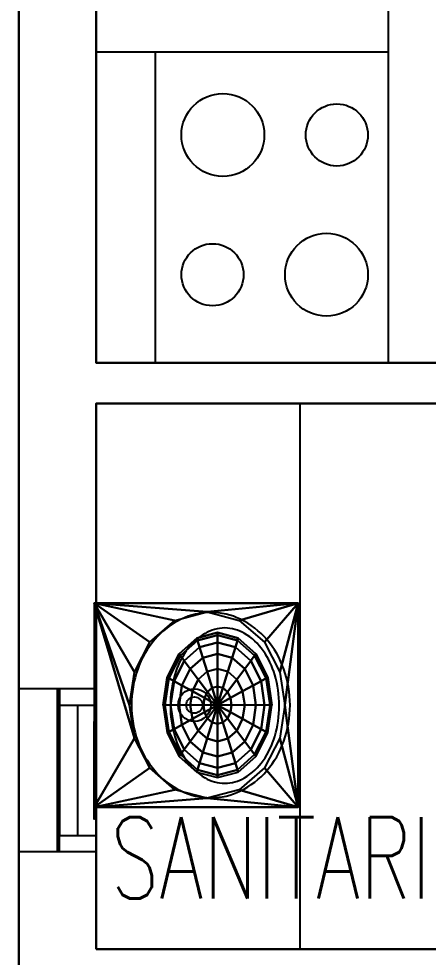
# Model space of a CAD drawing. Extents: x 1.9 to 17.8, y -1.2 to 9.2.
# Drawn here: x 10.438 to 11.441, y 3.581 to 5.883 of the extents above; entities that cross this region are included whole.
import ezdxf

# ---------------------------------------------------------------- set-up
doc = ezdxf.new("R2010")
doc.units = 0
doc.header["$MEASUREMENT"] = 0
doc.layers.get('0').update_dxf_attribs({"linetype": 'CONTINUOUS'})
for name, color, linetype in [('10-CARP-DETA', 30, 'CONTINUOUS'), ('10-CARP-DETA-3D', 123, 'CONTINUOUS'), ('10-CARP-INSE-BLOQ', 1, 'CONTINUOUS'), ('10-CARP-MARC', 3, 'CONTINUOUS'), ('10-CARP-MARC-3D', 27, 'CONTINUOUS'), ('10-CARP-SLIA', 15, 'CONTINUOUS'), ('10-CARP-VENT', 4, 'CONTINUOUS'), ('10-CARP-VENT-3D', 15, 'CONTINUOUS'), ('10-CARP-VENT-ANRE', 4, 'CONTINUOUS'), ('10-M-A-100', 6, 'CONTINUOUS'), ('10-M-A-100-3D', 33, 'CONTINUOUS'), ('10-M-B-190', 6, 'CONTINUOUS'), ('10-M-B-190-3D', 33, 'CONTINUOUS'), ('10-SANITARIOS', 251, 'CONTINUOUS'), ('10-SANITARIOS-3D', 251, 'CONTINUOUS')]:
    doc.layers.add(name, color=color, linetype=linetype)
doc.styles.add('COTAS', font='ROMANS.shx', dxfattribs={"width": 0.7})

# ---------------------------------------------------------------- blocks, each defined once
blk = doc.blocks.new('*U4')
at = {"layer": '10-CARP-DETA'}
blk.add_line((-0.045, -0.16), (-0.045, 0.16), dxfattribs=at)
at = {"layer": '10-CARP-MARC'}
for points in [[(-0.09, 0.2), (-0.09, 0.16), (-0.045, 0.16), (-0.045, 0.16), (-0.045, 0.16), (-0.045, 0.16), (0, 0.16), (0, 0.2), (0, 0.2)], [(-0.09, -0.2), (-0.09, -0.16), (-0.045, -0.16), (-0.045, -0.16), (-0.045, -0.16), (-0.045, -0.16), (0, -0.16), (0, -0.2), (0, -0.2)]]:
    blk.add_lwpolyline(points, dxfattribs=at)
at = {"layer": '10-CARP-VENT'}
for p, q in [((-0.09, 0.16), (-0.09, -0.16)), ((0, -0.16), (0, 0.16))]:
    blk.add_line(p, q, dxfattribs=at)
at = {"layer": '10-CARP-VENT-ANRE'}
for p, q in [((-0.19, -0.2), (-0.19, 0.2)), ((0, -0.2), (0, 0.2))]:
    blk.add_line(p, q, dxfattribs=at)
at = {"layer": '10-M-B-190'}
for points in [[(0, 0.2), (-0.19, 0.2), (-0.19, 0.21)], [(0, -0.2), (-0.19, -0.2)]]:
    blk.add_lwpolyline(points, dxfattribs=at)
blk = doc.blocks.new('SAPLS001')
for p, q in [((-0.25, 0), (0.25, 0)), ((-0.25, -0.5), (0.25, -0.5))]:
    blk.add_line(p, q)
at = {"linetype": 'ByBlock'}
blk.add_lwpolyline([(0.2273, -0.2808, 0.113295), (0.2106, -0.208, 0.103441), (0.1607, -0.1434, 0.092), (0.0885, -0.1017, 0.085275), (0, -0.0864, 0.085275), (-0.0885, -0.1017, 0.092), (-0.1607, -0.1434, 0.103441), (-0.2106, -0.208, 0.113295), (-0.2273, -0.2808, 0.113295), (-0.2106, -0.3535, 0.103441), (-0.1607, -0.4182, 0.092), (-0.0885, -0.4599, 0.085275), (0, -0.4751, 0.085275), (0.0885, -0.4599, 0.092), (0.1607, -0.4182, 0.103441), (0.2106, -0.3535, 0.113295)], format="xyb", close=True, dxfattribs=at)
at = {"color": 30, "linetype": 'ByBlock'}
blk.add_lwpolyline([(0.1892, -0.315, 0.13438), (0.176, -0.2667, 0.106842), (0.1334, -0.2208, 0.082314), (0.0743, -0.1924, 0.07067), (-0.0013, -0.1817, 0.07067), (-0.0768, -0.1924, 0.082314), (-0.136, -0.2208, 0.106842), (-0.1785, -0.2667, 0.13438), (-0.1918, -0.315, 0.13438), (-0.1785, -0.3634, 0.106842), (-0.136, -0.4093, 0.082314), (-0.0768, -0.4377, 0.07067), (-0.0013, -0.4484, 0.07067), (0.0743, -0.4377, 0.082314), (0.1334, -0.4093, 0.106842), (0.176, -0.3634, 0.13438)], format="xyb", close=True, dxfattribs=at)
at = {"color": 30}
for radius in [0.04, 0.02]:
    blk.add_circle((0, -0.2406), radius, dxfattribs=at)
blk = doc.blocks.new('SA3DS001')
for points in [[(-0.25, 0.0052, 0.85), (-0.25, 0.0052, 0.835), (-0.25, -0.4948, 0.835), (-0.25, -0.4948, 0.85)], [(0.25, 0.0052, 0.85), (0.25, 0.0052, 0.835), (0.25, -0.4948, 0.835), (0.25, -0.4948, 0.85)], [(-0.25, -0.4948, 0.85), (0.25, -0.4948, 0.85), (0.25, -0.4948, 0.835), (-0.25, -0.4948, 0.835)]]:
    blk.add_3dface(points)
at = {"linetype": 'ByBlock', "invisible_edges": 10}
for points in [[(-0.0812, -0.0937, 0.85), (0, -0.0814, 0.85), (0, -0.1639, 0.8468), (-0.068, -0.1741, 0.8468)], [(0, -0.0814, 0.85), (0.0812, -0.0937, 0.85), (0.068, -0.1741, 0.8468), (0, -0.1639, 0.8468)], [(-0.1542, -0.1312, 0.85), (-0.0812, -0.0937, 0.85), (-0.068, -0.1741, 0.8468), (-0.1257, -0.203, 0.8468)], [(0.0812, -0.0937, 0.85), (0.1542, -0.1312, 0.85), (0.1257, -0.203, 0.8468), (0.068, -0.1741, 0.8468)], [(-0.2078, -0.193, 0.85), (-0.1542, -0.1312, 0.85), (-0.1257, -0.203, 0.8468), (-0.1643, -0.2462, 0.8468)], [(0.1542, -0.1312, 0.85), (0.2078, -0.193, 0.85), (0.1643, -0.2462, 0.8468), (0.1257, -0.203, 0.8468)], [(-0.2286, -0.2719, 0.85), (-0.2078, -0.193, 0.85), (-0.1643, -0.2462, 0.8468), (-0.1778, -0.2973, 0.8468)], [(0.2078, -0.193, 0.85), (0.2286, -0.2719, 0.85), (0.1778, -0.2973, 0.8468), (0.1643, -0.2462, 0.8468)], [(-0.2078, -0.3507, 0.85), (-0.2286, -0.2719, 0.85), (-0.1778, -0.2973, 0.8468), (-0.1643, -0.3483, 0.8468)], [(0.2286, -0.2719, 0.85), (0.2078, -0.3507, 0.85), (0.1643, -0.3483, 0.8468), (0.1778, -0.2973, 0.8468)], [(-0.1542, -0.4125, 0.85), (-0.2078, -0.3507, 0.85), (-0.1643, -0.3483, 0.8468), (-0.1257, -0.3916, 0.8468)], [(0.2078, -0.3507, 0.85), (0.1542, -0.4125, 0.85), (0.1257, -0.3916, 0.8468), (0.1643, -0.3483, 0.8468)], [(-0.0812, -0.45, 0.85), (-0.1542, -0.4125, 0.85), (-0.1257, -0.3916, 0.8468), (-0.068, -0.4205, 0.8468)], [(0.1542, -0.4125, 0.85), (0.0812, -0.45, 0.85), (0.068, -0.4205, 0.8468), (0.1257, -0.3916, 0.8468)], [(0, -0.4624, 0.85), (-0.0812, -0.45, 0.85), (-0.068, -0.4205, 0.8468), (0, -0.4306, 0.8468)], [(0.0812, -0.45, 0.85), (0, -0.4624, 0.85), (0, -0.4306, 0.8468), (0.068, -0.4205, 0.8468)]]:
    blk.add_3dface(points, dxfattribs=at)
at = {"linetype": 'ByBlock'}
for points in [[(-0.1257, -0.203, 0.8468), (-0.1214, -0.2062, 0.8123), (-0.0657, -0.1783, 0.8123), (-0.068, -0.1741, 0.8468)], [(-0.1214, -0.2062, 0.8123), (-0.1089, -0.2156, 0.7802), (-0.0589, -0.1906, 0.7802), (-0.0657, -0.1783, 0.8123)], [(-0.068, -0.1741, 0.8468), (-0.0657, -0.1783, 0.8123), (0, -0.1685, 0.8123), (0, -0.1639, 0.8468)], [(-0.0657, -0.1783, 0.8123), (-0.0589, -0.1906, 0.7802), (0, -0.1818, 0.7802), (0, -0.1685, 0.8123)], [(-0.0589, -0.1906, 0.7802), (-0.0481, -0.2101, 0.7525), (0, -0.203, 0.7525), (0, -0.1818, 0.7802)], [(0.068, -0.1741, 0.8468), (0.0657, -0.1783, 0.8123), (0, -0.1685, 0.8123), (0, -0.1639, 0.8468)], [(0.0657, -0.1783, 0.8123), (0.0589, -0.1906, 0.7802), (0, -0.1818, 0.7802), (0, -0.1685, 0.8123)], [(0.0589, -0.1906, 0.7802), (0.0481, -0.2101, 0.7525), (0, -0.203, 0.7525), (0, -0.1818, 0.7802)], [(0.1214, -0.2062, 0.8123), (0.1089, -0.2156, 0.7802), (0.0589, -0.1906, 0.7802), (0.0657, -0.1783, 0.8123)], [(0.1257, -0.203, 0.8468), (0.1214, -0.2062, 0.8123), (0.0657, -0.1783, 0.8123), (0.068, -0.1741, 0.8468)], [(-0.1643, -0.2462, 0.8468), (-0.1587, -0.248, 0.8123), (-0.1214, -0.2062, 0.8123), (-0.1257, -0.203, 0.8468)], [(-0.1587, -0.248, 0.8123), (-0.1423, -0.2531, 0.7802), (-0.1089, -0.2156, 0.7802), (-0.1214, -0.2062, 0.8123)], [(-0.1089, -0.2156, 0.7802), (-0.0889, -0.2306, 0.7525), (-0.0481, -0.2101, 0.7525), (-0.0589, -0.1906, 0.7802)], [(-0.0481, -0.2101, 0.7525), (-0.034, -0.2357, 0.7313), (0, -0.2306, 0.7313), (0, -0.203, 0.7525)], [(0.0481, -0.2101, 0.7525), (0.034, -0.2357, 0.7313), (0, -0.2306, 0.7313), (0, -0.203, 0.7525)], [(0.1089, -0.2156, 0.7802), (0.0889, -0.2306, 0.7525), (0.0481, -0.2101, 0.7525), (0.0589, -0.1906, 0.7802)], [(0.1587, -0.248, 0.8123), (0.1423, -0.2531, 0.7802), (0.1089, -0.2156, 0.7802), (0.1214, -0.2062, 0.8123)], [(0.1643, -0.2462, 0.8468), (0.1587, -0.248, 0.8123), (0.1214, -0.2062, 0.8123), (0.1257, -0.203, 0.8468)], [(-0.1423, -0.2531, 0.7802), (-0.1162, -0.2612, 0.7525), (-0.0889, -0.2306, 0.7525), (-0.1089, -0.2156, 0.7802)], [(-0.0889, -0.2306, 0.7525), (-0.0629, -0.2501, 0.7313), (-0.034, -0.2357, 0.7313), (-0.0481, -0.2101, 0.7525)], [(0.0889, -0.2306, 0.7525), (0.0629, -0.2501, 0.7313), (0.034, -0.2357, 0.7313), (0.0481, -0.2101, 0.7525)], [(0.1423, -0.2531, 0.7802), (0.1162, -0.2612, 0.7525), (0.0889, -0.2306, 0.7525), (0.1089, -0.2156, 0.7802)], [(-0.1778, -0.2973, 0.8468), (-0.1717, -0.2973, 0.8123), (-0.1587, -0.248, 0.8123), (-0.1643, -0.2462, 0.8468)], [(-0.1717, -0.2973, 0.8123), (-0.154, -0.2973, 0.7802), (-0.1423, -0.2531, 0.7802), (-0.1587, -0.248, 0.8123)], [(-0.154, -0.2973, 0.7802), (-0.1257, -0.2973, 0.7525), (-0.1162, -0.2612, 0.7525), (-0.1423, -0.2531, 0.7802)], [(-0.1162, -0.2612, 0.7525), (-0.0821, -0.2717, 0.7313), (-0.0629, -0.2501, 0.7313), (-0.0889, -0.2306, 0.7525)], [(-0.0821, -0.2717, 0.7313), (-0.0425, -0.2841, 0.718), (-0.0325, -0.2729, 0.718), (-0.0629, -0.2501, 0.7313)], [(-0.0629, -0.2501, 0.7313), (-0.0325, -0.2729, 0.718), (-0.0176, -0.2654, 0.718), (-0.034, -0.2357, 0.7313)], [(-0.034, -0.2357, 0.7313), (-0.0176, -0.2654, 0.718), (0, -0.2628, 0.718), (0, -0.2306, 0.7313)], [(0.034, -0.2357, 0.7313), (0.0176, -0.2654, 0.718), (0, -0.2628, 0.718), (0, -0.2306, 0.7313)], [(0.0629, -0.2501, 0.7313), (0.0325, -0.2729, 0.718), (0.0176, -0.2654, 0.718), (0.034, -0.2357, 0.7313)], [(0.0821, -0.2717, 0.7313), (0.0425, -0.2841, 0.718), (0.0325, -0.2729, 0.718), (0.0629, -0.2501, 0.7313)], [(0.1162, -0.2612, 0.7525), (0.0821, -0.2717, 0.7313), (0.0629, -0.2501, 0.7313), (0.0889, -0.2306, 0.7525)], [(0.154, -0.2973, 0.7802), (0.1257, -0.2973, 0.7525), (0.1162, -0.2612, 0.7525), (0.1423, -0.2531, 0.7802)], [(0.1717, -0.2973, 0.8123), (0.154, -0.2973, 0.7802), (0.1423, -0.2531, 0.7802), (0.1587, -0.248, 0.8123)], [(0.1778, -0.2973, 0.8468), (0.1717, -0.2973, 0.8123), (0.1587, -0.248, 0.8123), (0.1643, -0.2462, 0.8468)], [(-0.1257, -0.2973, 0.7525), (-0.0889, -0.2973, 0.7313), (-0.0821, -0.2717, 0.7313), (-0.1162, -0.2612, 0.7525)], [(-0.0889, -0.2973, 0.7313), (-0.046, -0.2973, 0.718), (-0.0425, -0.2841, 0.718), (-0.0821, -0.2717, 0.7313)], [(-0.0425, -0.2841, 0.718), (0, -0.2973, 0.7135), (0, -0.2973, 0.7135), (-0.0325, -0.2729, 0.718)], [(-0.0325, -0.2729, 0.718), (0, -0.2973, 0.7135), (0, -0.2973, 0.7135), (-0.0176, -0.2654, 0.718)], [(-0.0176, -0.2654, 0.718), (0, -0.2973, 0.7135), (0, -0.2973, 0.7135), (0, -0.2628, 0.718)], [(0.0176, -0.2654, 0.718), (0, -0.2973, 0.7135), (0, -0.2973, 0.7135), (0, -0.2628, 0.718)], [(0.0325, -0.2729, 0.718), (0, -0.2973, 0.7135), (0, -0.2973, 0.7135), (0.0176, -0.2654, 0.718)], [(0.0425, -0.2841, 0.718), (0, -0.2973, 0.7135), (0, -0.2973, 0.7135), (0.0325, -0.2729, 0.718)], [(0.0889, -0.2973, 0.7313), (0.046, -0.2973, 0.718), (0.0425, -0.2841, 0.718), (0.0821, -0.2717, 0.7313)], [(0.1257, -0.2973, 0.7525), (0.0889, -0.2973, 0.7313), (0.0821, -0.2717, 0.7313), (0.1162, -0.2612, 0.7525)], [(-0.1643, -0.3483, 0.8468), (-0.1587, -0.3466, 0.8123), (-0.1717, -0.2973, 0.8123), (-0.1778, -0.2973, 0.8468)], [(-0.1587, -0.3466, 0.8123), (-0.1423, -0.3415, 0.7801), (-0.154, -0.2973, 0.7802), (-0.1717, -0.2973, 0.8123)], [(-0.1423, -0.3415, 0.7801), (-0.1162, -0.3333, 0.7525), (-0.1257, -0.2973, 0.7525), (-0.154, -0.2973, 0.7802)], [(-0.1162, -0.3333, 0.7525), (-0.0821, -0.3228, 0.7313), (-0.0889, -0.2973, 0.7313), (-0.1257, -0.2973, 0.7525)], [(-0.0821, -0.3228, 0.7313), (-0.0425, -0.3105, 0.718), (-0.046, -0.2973, 0.718), (-0.0889, -0.2973, 0.7313)], [(-0.046, -0.2973, 0.718), (0, -0.2973, 0.7135), (0, -0.2973, 0.7135), (-0.0425, -0.2841, 0.718)], [(-0.0425, -0.3105, 0.718), (0, -0.2973, 0.7135), (0, -0.2973, 0.7135), (-0.046, -0.2973, 0.718)], [(-0.0325, -0.3217, 0.718), (0, -0.2973, 0.7135), (0, -0.2973, 0.7135), (-0.0425, -0.3105, 0.718)], [(-0.0176, -0.3291, 0.718), (0, -0.2973, 0.7135), (0, -0.2973, 0.7135), (-0.0325, -0.3217, 0.718)], [(0, -0.3318, 0.718), (0, -0.2973, 0.7135), (0, -0.2973, 0.7135), (-0.0176, -0.3291, 0.718)], [(0.046, -0.2973, 0.718), (0, -0.2973, 0.7135), (0, -0.2973, 0.7135), (0.0425, -0.2841, 0.718)], [(0, -0.3318, 0.718), (0, -0.2973, 0.7135), (0, -0.2973, 0.7135), (0.0176, -0.3291, 0.718)], [(0.0176, -0.3291, 0.718), (0, -0.2973, 0.7135), (0, -0.2973, 0.7135), (0.0325, -0.3217, 0.718)], [(0.0325, -0.3217, 0.718), (0, -0.2973, 0.7135), (0, -0.2973, 0.7135), (0.0425, -0.3105, 0.718)], [(0.0425, -0.3105, 0.718), (0, -0.2973, 0.7135), (0, -0.2973, 0.7135), (0.046, -0.2973, 0.718)], [(0.0821, -0.3228, 0.7313), (0.0425, -0.3105, 0.718), (0.046, -0.2973, 0.718), (0.0889, -0.2973, 0.7313)], [(0.1162, -0.3333, 0.7525), (0.0821, -0.3228, 0.7313), (0.0889, -0.2973, 0.7313), (0.1257, -0.2973, 0.7525)], [(0.1423, -0.3415, 0.7801), (0.1162, -0.3333, 0.7525), (0.1257, -0.2973, 0.7525), (0.154, -0.2973, 0.7802)], [(0.1587, -0.3466, 0.8123), (0.1423, -0.3415, 0.7801), (0.154, -0.2973, 0.7802), (0.1717, -0.2973, 0.8123)], [(0.1643, -0.3483, 0.8468), (0.1587, -0.3466, 0.8123), (0.1717, -0.2973, 0.8123), (0.1778, -0.2973, 0.8468)], [(-0.0629, -0.3444, 0.7313), (-0.0325, -0.3217, 0.718), (-0.0425, -0.3105, 0.718), (-0.0821, -0.3228, 0.7313)], [(-0.034, -0.3589, 0.7313), (-0.0176, -0.3291, 0.718), (-0.0325, -0.3217, 0.718), (-0.0629, -0.3444, 0.7313)], [(0.034, -0.3589, 0.7313), (0.0176, -0.3291, 0.718), (0.0325, -0.3217, 0.718), (0.0629, -0.3444, 0.7313)], [(0.0629, -0.3444, 0.7313), (0.0325, -0.3217, 0.718), (0.0425, -0.3105, 0.718), (0.0821, -0.3228, 0.7313)], [(-0.1214, -0.3883, 0.8123), (-0.1089, -0.3789, 0.7802), (-0.1423, -0.3415, 0.7801), (-0.1587, -0.3466, 0.8123)], [(-0.1089, -0.3789, 0.7802), (-0.0889, -0.3639, 0.7525), (-0.1162, -0.3333, 0.7525), (-0.1423, -0.3415, 0.7801)], [(-0.0889, -0.3639, 0.7525), (-0.0629, -0.3444, 0.7313), (-0.0821, -0.3228, 0.7313), (-0.1162, -0.3333, 0.7525)], [(-0.0481, -0.3844, 0.7525), (-0.034, -0.3589, 0.7313), (-0.0629, -0.3444, 0.7313), (-0.0889, -0.3639, 0.7525)], [(0, -0.3639, 0.7313), (0, -0.3318, 0.718), (-0.0176, -0.3291, 0.718), (-0.034, -0.3589, 0.7313)], [(0, -0.3639, 0.7313), (0, -0.3318, 0.718), (0.0176, -0.3291, 0.718), (0.034, -0.3589, 0.7313)], [(0.0481, -0.3844, 0.7525), (0.034, -0.3589, 0.7313), (0.0629, -0.3444, 0.7313), (0.0889, -0.3639, 0.7525)], [(0.0889, -0.3639, 0.7525), (0.0629, -0.3444, 0.7313), (0.0821, -0.3228, 0.7313), (0.1162, -0.3333, 0.7525)], [(0.1089, -0.3789, 0.7802), (0.0889, -0.3639, 0.7525), (0.1162, -0.3333, 0.7525), (0.1423, -0.3415, 0.7801)], [(0.1214, -0.3883, 0.8123), (0.1089, -0.3789, 0.7802), (0.1423, -0.3415, 0.7801), (0.1587, -0.3466, 0.8123)], [(-0.1257, -0.3916, 0.8468), (-0.1214, -0.3883, 0.8123), (-0.1587, -0.3466, 0.8123), (-0.1643, -0.3483, 0.8468)], [(-0.0589, -0.404, 0.7802), (-0.0481, -0.3844, 0.7525), (-0.0889, -0.3639, 0.7525), (-0.1089, -0.3789, 0.7802)], [(0, -0.3916, 0.7525), (0, -0.3639, 0.7313), (-0.034, -0.3589, 0.7313), (-0.0481, -0.3844, 0.7525)], [(0, -0.3916, 0.7525), (0, -0.3639, 0.7313), (0.034, -0.3589, 0.7313), (0.0481, -0.3844, 0.7525)], [(0.0589, -0.404, 0.7802), (0.0481, -0.3844, 0.7525), (0.0889, -0.3639, 0.7525), (0.1089, -0.3789, 0.7802)], [(0.1257, -0.3916, 0.8468), (0.1214, -0.3883, 0.8123), (0.1587, -0.3466, 0.8123), (0.1643, -0.3483, 0.8468)], [(-0.068, -0.4205, 0.8468), (-0.0657, -0.4163, 0.8123), (-0.1214, -0.3883, 0.8123), (-0.1257, -0.3916, 0.8468)], [(-0.0657, -0.4163, 0.8123), (-0.0589, -0.404, 0.7802), (-0.1089, -0.3789, 0.7802), (-0.1214, -0.3883, 0.8123)], [(0, -0.4127, 0.7802), (0, -0.3916, 0.7525), (-0.0481, -0.3844, 0.7525), (-0.0589, -0.404, 0.7802)], [(0, -0.4127, 0.7802), (0, -0.3916, 0.7525), (0.0481, -0.3844, 0.7525), (0.0589, -0.404, 0.7802)], [(0.0657, -0.4163, 0.8123), (0.0589, -0.404, 0.7802), (0.1089, -0.3789, 0.7802), (0.1214, -0.3883, 0.8123)], [(0.068, -0.4205, 0.8468), (0.0657, -0.4163, 0.8123), (0.1214, -0.3883, 0.8123), (0.1257, -0.3916, 0.8468)], [(0, -0.4261, 0.8123), (0, -0.4127, 0.7802), (-0.0589, -0.404, 0.7802), (-0.0657, -0.4163, 0.8123)], [(0, -0.4261, 0.8123), (0, -0.4127, 0.7802), (0.0589, -0.404, 0.7802), (0.0657, -0.4163, 0.8123)], [(0, -0.4306, 0.8468), (0, -0.4261, 0.8123), (-0.0657, -0.4163, 0.8123), (-0.068, -0.4205, 0.8468)], [(0, -0.4306, 0.8468), (0, -0.4261, 0.8123), (0.0657, -0.4163, 0.8123), (0.068, -0.4205, 0.8468)]]:
    blk.add_3dface(points, dxfattribs=at)
mesh = blk.add_polyface()
corners = [(0.25, -0.4948, 0.835), (0.2078, -0.3507, 0.835), (0.1542, -0.4125, 0.835), (0.25, -0.4948, 0.835), (0.2286, -0.2719, 0.835), (0.2078, -0.3507, 0.835), (0.25, -0.4948, 0.835), (0.25, 0.0052, 0.835), (0.2286, -0.2719, 0.835), (0.1542, -0.4125, 0.835), (0.0812, -0.45, 0.835), (0.25, -0.4948, 0.835), (0.0812, -0.45, 0.835), (0, -0.4624, 0.835), (0.25, -0.4948, 0.835), (0, -0.4624, 0.835), (-0.25, -0.4948, 0.835), (0.25, -0.4948, 0.835), (0, -0.4624, 0.835), (-0.0812, -0.45, 0.835), (-0.25, -0.4948, 0.835), (0.25, 0.0052, 0.835), (0.2078, -0.193, 0.835), (0.2286, -0.2719, 0.835), (0.25, 0.0052, 0.835), (0.1542, -0.1312, 0.835), (0.2078, -0.193, 0.835), (-0.0812, -0.45, 0.835), (-0.1542, -0.4125, 0.835), (-0.25, -0.4948, 0.835), (-0.1542, -0.4125, 0.835), (-0.2078, -0.3507, 0.835), (-0.25, -0.4948, 0.835), (-0.2078, -0.3507, 0.835), (-0.2286, -0.2719, 0.835), (-0.25, -0.4948, 0.835), (-0.2286, -0.2719, 0.835), (-0.25, 0.0052, 0.835), (-0.25, -0.4948, 0.835), (-0.2286, -0.2719, 0.835), (-0.2078, -0.193, 0.835), (-0.25, 0.0052, 0.835), (-0.2078, -0.193, 0.835), (-0.1542, -0.1312, 0.835), (-0.25, 0.0052, 0.835), (-0.1542, -0.1312, 0.835), (-0.0812, -0.0937, 0.835), (-0.25, 0.0052, 0.835), (-0.0812, -0.0937, 0.835), (0.25, 0.0052, 0.835), (-0.25, 0.0052, 0.835), (0.25, 0.0052, 0.835), (0.0812, -0.0937, 0.835), (0.1542, -0.1312, 0.835), (0.25, 0.0052, 0.835), (0, -0.0814, 0.835), (0.0812, -0.0937, 0.835), (0.25, 0.0052, 0.835), (-0.0812, -0.0937, 0.835), (0, -0.0814, 0.835)]
mesh.append_faces([[corners[k] for k in face] for face in [(0, 1, 2), (3, 4, 5), (15, 16, 17), (21, 22, 23), (24, 25, 26), (36, 37, 38), (48, 49, 50), (51, 52, 53), (54, 55, 56), (57, 58, 59)]], dxfattribs={"vtx0": -1, "vtx2": -1})
mesh.append_faces([[corners[k] for k in face] for face in [(6, 7, 8), (9, 10, 11), (12, 13, 14), (18, 19, 20), (27, 28, 29), (30, 31, 32), (33, 34, 35), (39, 40, 41), (42, 43, 44), (45, 46, 47)]], dxfattribs={"vtx1": -1, "vtx2": -1})
mesh = blk.add_polyface()
corners = [(0.25, -0.4948, 0.85), (0.2078, -0.3507, 0.85), (0.1542, -0.4125, 0.85), (0.25, -0.4948, 0.85), (0.2286, -0.2719, 0.85), (0.2078, -0.3507, 0.85), (0.25, -0.4948, 0.85), (0.25, 0.0052, 0.85), (0.2286, -0.2719, 0.85), (0.1542, -0.4125, 0.85), (0.0812, -0.45, 0.85), (0.25, -0.4948, 0.85), (0.0812, -0.45, 0.85), (0, -0.4624, 0.85), (0.25, -0.4948, 0.85), (0, -0.4624, 0.85), (-0.25, -0.4948, 0.85), (0.25, -0.4948, 0.85), (0, -0.4624, 0.85), (-0.0812, -0.45, 0.85), (-0.25, -0.4948, 0.85), (0.25, 0.0052, 0.85), (0.2078, -0.193, 0.85), (0.2286, -0.2719, 0.85), (0.25, 0.0052, 0.85), (0.1542, -0.1312, 0.85), (0.2078, -0.193, 0.85), (-0.0812, -0.45, 0.85), (-0.1542, -0.4125, 0.85), (-0.25, -0.4948, 0.85), (-0.1542, -0.4125, 0.85), (-0.2078, -0.3507, 0.85), (-0.25, -0.4948, 0.85), (-0.2078, -0.3507, 0.85), (-0.2286, -0.2719, 0.85), (-0.25, -0.4948, 0.85), (-0.2286, -0.2719, 0.85), (-0.25, 0.0052, 0.85), (-0.25, -0.4948, 0.85), (-0.2286, -0.2719, 0.85), (-0.2078, -0.193, 0.85), (-0.25, 0.0052, 0.85), (-0.2078, -0.193, 0.85), (-0.1542, -0.1312, 0.85), (-0.25, 0.0052, 0.85), (-0.1542, -0.1312, 0.85), (-0.0812, -0.0937, 0.85), (-0.25, 0.0052, 0.85), (-0.0812, -0.0937, 0.85), (0.25, 0.0052, 0.85), (-0.25, 0.0052, 0.85), (0.25, 0.0052, 0.85), (0.0812, -0.0937, 0.85), (0.1542, -0.1312, 0.85), (0.25, 0.0052, 0.85), (0, -0.0814, 0.85), (0.0812, -0.0937, 0.85), (0.25, 0.0052, 0.85), (-0.0812, -0.0937, 0.85), (0, -0.0814, 0.85)]
mesh.append_faces([[corners[k] for k in face] for face in [(0, 1, 2), (3, 4, 5), (15, 16, 17), (21, 22, 23), (24, 25, 26), (36, 37, 38), (48, 49, 50), (51, 52, 53), (54, 55, 56), (57, 58, 59)]], dxfattribs={"vtx0": -1, "vtx2": -1})
mesh.append_faces([[corners[k] for k in face] for face in [(6, 7, 8), (9, 10, 11), (12, 13, 14), (18, 19, 20), (27, 28, 29), (30, 31, 32), (33, 34, 35), (39, 40, 41), (42, 43, 44), (45, 46, 47)]], dxfattribs={"vtx1": -1, "vtx2": -1})

msp = doc.modelspace()

# ---------------------------------------------------------------- linework, layer by layer
at = {"layer": '10-CARP-DETA-3D'}
msp.add_3dface([(10.6226, 4.1591, 2.08), (10.6226, 4.1591, 2.32), (10.6226, 3.9191, 2.32), (10.6226, 3.9191, 2.08)], dxfattribs=at)
at = {"layer": '10-CARP-MARC-3D', "extrusion": (-1, -6.12303e-17, -1.83691e-16), "const_width": 0.04, "elevation": -10.5826}
msp.add_lwpolyline([(-4.2191, 2.02), (-4.2191, 2.38), (-3.8591, 2.38), (-3.8591, 2.02)], close=True, dxfattribs=at)
msp.add_lwpolyline([(-4.2191, 2.02), (-4.2191, 2.38), (-3.8591, 2.38), (-3.8591, 2.02)], close=True, dxfattribs=at)
at = {"layer": '10-CARP-SLIA', "linetype": 'Continuous'}
for points in [[(11.3444, 5.8011), (10.6276, 5.8011), (10.6276, 5.0391), (11.3444, 5.0391)], [(10.7729, 5.8011), (10.6276, 5.8011), (10.6276, 5.0391), (10.7729, 5.0391)]]:
    msp.add_lwpolyline(points, close=True, dxfattribs=at)
for centre, radius in [((10.938, 5.5979, 0.9207), 0.1016), ((11.2174, 5.5979, 0.9207), 0.0762), ((11.192, 5.255, 0.9207), 0.1016), ((10.9126, 5.255, 0.9207), 0.0762)]:
    msp.add_circle(centre, radius, dxfattribs=at)
at = {"layer": '10-CARP-VENT-3D', "extrusion": (-1, -6.12303e-17, -1.83691e-16), "elevation": -10.6226}
for points, const_width in [([(-4.1991, 2.04), (-4.1991, 2.36), (-3.8791, 2.36), (-3.8791, 2.04)], 0.04), ([(-4.1691, 2.07), (-4.1691, 2.33), (-3.9091, 2.33), (-3.9091, 2.07)], 0.02)]:
    msp.add_lwpolyline(points, close=True, dxfattribs=dict(at, const_width=const_width))
at = {"layer": '10-M-A-100'}
for p, q in [((10.6276, 5.0391), (12.7497, 5.0391)), ((10.6276, 4.9391), (12.6266, 4.9391)), ((12.1671, 3.6), (10.6276, 3.6))]:
    msp.add_line(p, q, dxfattribs=at)
at = {"layer": '10-M-A-100-3D'}
for points, invisible_edges in [([(10.6276, 5.0391), (12.7497, 5.0391), (12.7497, 5.0391, 2.8), (10.6276, 5.0391, 2.8)], 2), ([(10.6276, 4.9391), (12.6266, 4.9391), (12.6266, 4.9391, 2.8), (10.6276, 4.9391, 2.8)], 2), ([(12.1671, 3.6), (10.6276, 3.6), (10.6276, 3.6, 2.8), (12.1671, 3.6, 2.8)], 8)]:
    msp.add_3dface(points, dxfattribs=dict(at, invisible_edges=invisible_edges))
at = {"layer": '10-M-B-190'}
for p, q in [((10.4376, 4.2391), (10.4376, 9.19)), ((10.6276, 5.0391), (10.6276, 9)), ((10.6276, 4.2391), (10.6276, 4.9391)), ((10.4376, -0.19), (10.4376, 3.8391)), ((10.6276, 3.6), (10.6276, 3.8391))]:
    msp.add_line(p, q, dxfattribs=at)
at = {"layer": '10-M-B-190-3D', "extrusion": (-1, -6.12303e-17, -1.83691e-16), "elevation": -10.5326}
msp.add_lwpolyline([(-4.2391, 2), (-4.2391, 2.395), (-3.8391, 2.395), (-3.8391, 2)], close=True, dxfattribs=at)
msp.add_lwpolyline([(-4.2391, 2), (-4.2391, 2.395), (-3.8391, 2.395), (-3.8391, 2)], close=True, dxfattribs=at)
at = {"layer": '10-M-B-190-3D'}
for points, invisible_edges in [([(10.4376, 4.2391), (10.4376, 9.19), (10.4376, 9.19, 2.8), (10.4376, 4.2391, 2.8)], 8), ([(10.6276, 4.2391), (10.6276, 4.9391), (10.6276, 4.9391, 2.8), (10.6276, 4.2391, 2.8)], 8), ([(10.4376, 3.8391), (10.4376, 4.2391), (10.4376, 4.2391, 2), (10.4376, 3.8391, 2)], 10), ([(10.4376, 3.8391, 2.395), (10.4376, 4.2391, 2.395), (10.4376, 4.2391, 2.8), (10.4376, 3.8391, 2.8)], 11), ([(10.6276, 3.8391), (10.6276, 4.2391), (10.6276, 4.2391, 2), (10.6276, 3.8391, 2)], 10), ([(10.6276, 3.8391, 2.395), (10.6276, 4.2391, 2.395), (10.6276, 4.2391, 2.8), (10.6276, 3.8391, 2.8)], 11), ([(10.4376, -0.19), (10.4376, 3.8391), (10.4376, 3.8391, 2.8), (10.4376, -0.19, 2.8)], 2), ([(10.6276, 3.6), (10.6276, 3.8391), (10.6276, 3.8391, 2.8), (10.6276, 3.6, 2.8)], 2)]:
    msp.add_3dface(points, dxfattribs=dict(at, invisible_edges=invisible_edges))
msp.add_3dface([(10.6276, 5.0391), (10.6276, 9), (10.6276, 9, 2.8), (10.6276, 5.0391, 2.8)], dxfattribs=at)
at = {"layer": '10-SANITARIOS'}
msp.add_line((11.3444, 5.8011), (11.3443, 8.2107), dxfattribs=at)
msp.add_lwpolyline([(10.6276, 3.6), (11.1276, 3.6), (11.1276, 4.9391), (10.6276, 4.9391)], close=True, dxfattribs=at)

# ---------------------------------------------------------------- block references
at = {"layer": '10-CARP-INSE-BLOQ'}
msp.add_blockref('*U4', (10.6276, 4.0391), dxfattribs=at)
at = {"layer": '10-SANITARIOS', "rotation": 90}
msp.add_blockref('SAPLS001', (10.6276, 4.1991), dxfattribs=at)
at = {"layer": '10-SANITARIOS-3D', "rotation": 90}
msp.add_blockref('SA3DS001', (10.6276, 4.1991), dxfattribs=at)

# ---------------------------------------------------------------- texts
at = {"linetype": 'Continuous', "insert": (10.6621, 3.9243), "char_height": 0.2, "width": 1.99, "attachment_point": 1, "style": 'COTAS'}
msp.add_mtext('SANITARIO', dxfattribs=at)

doc.saveas('drawing.dxf')
